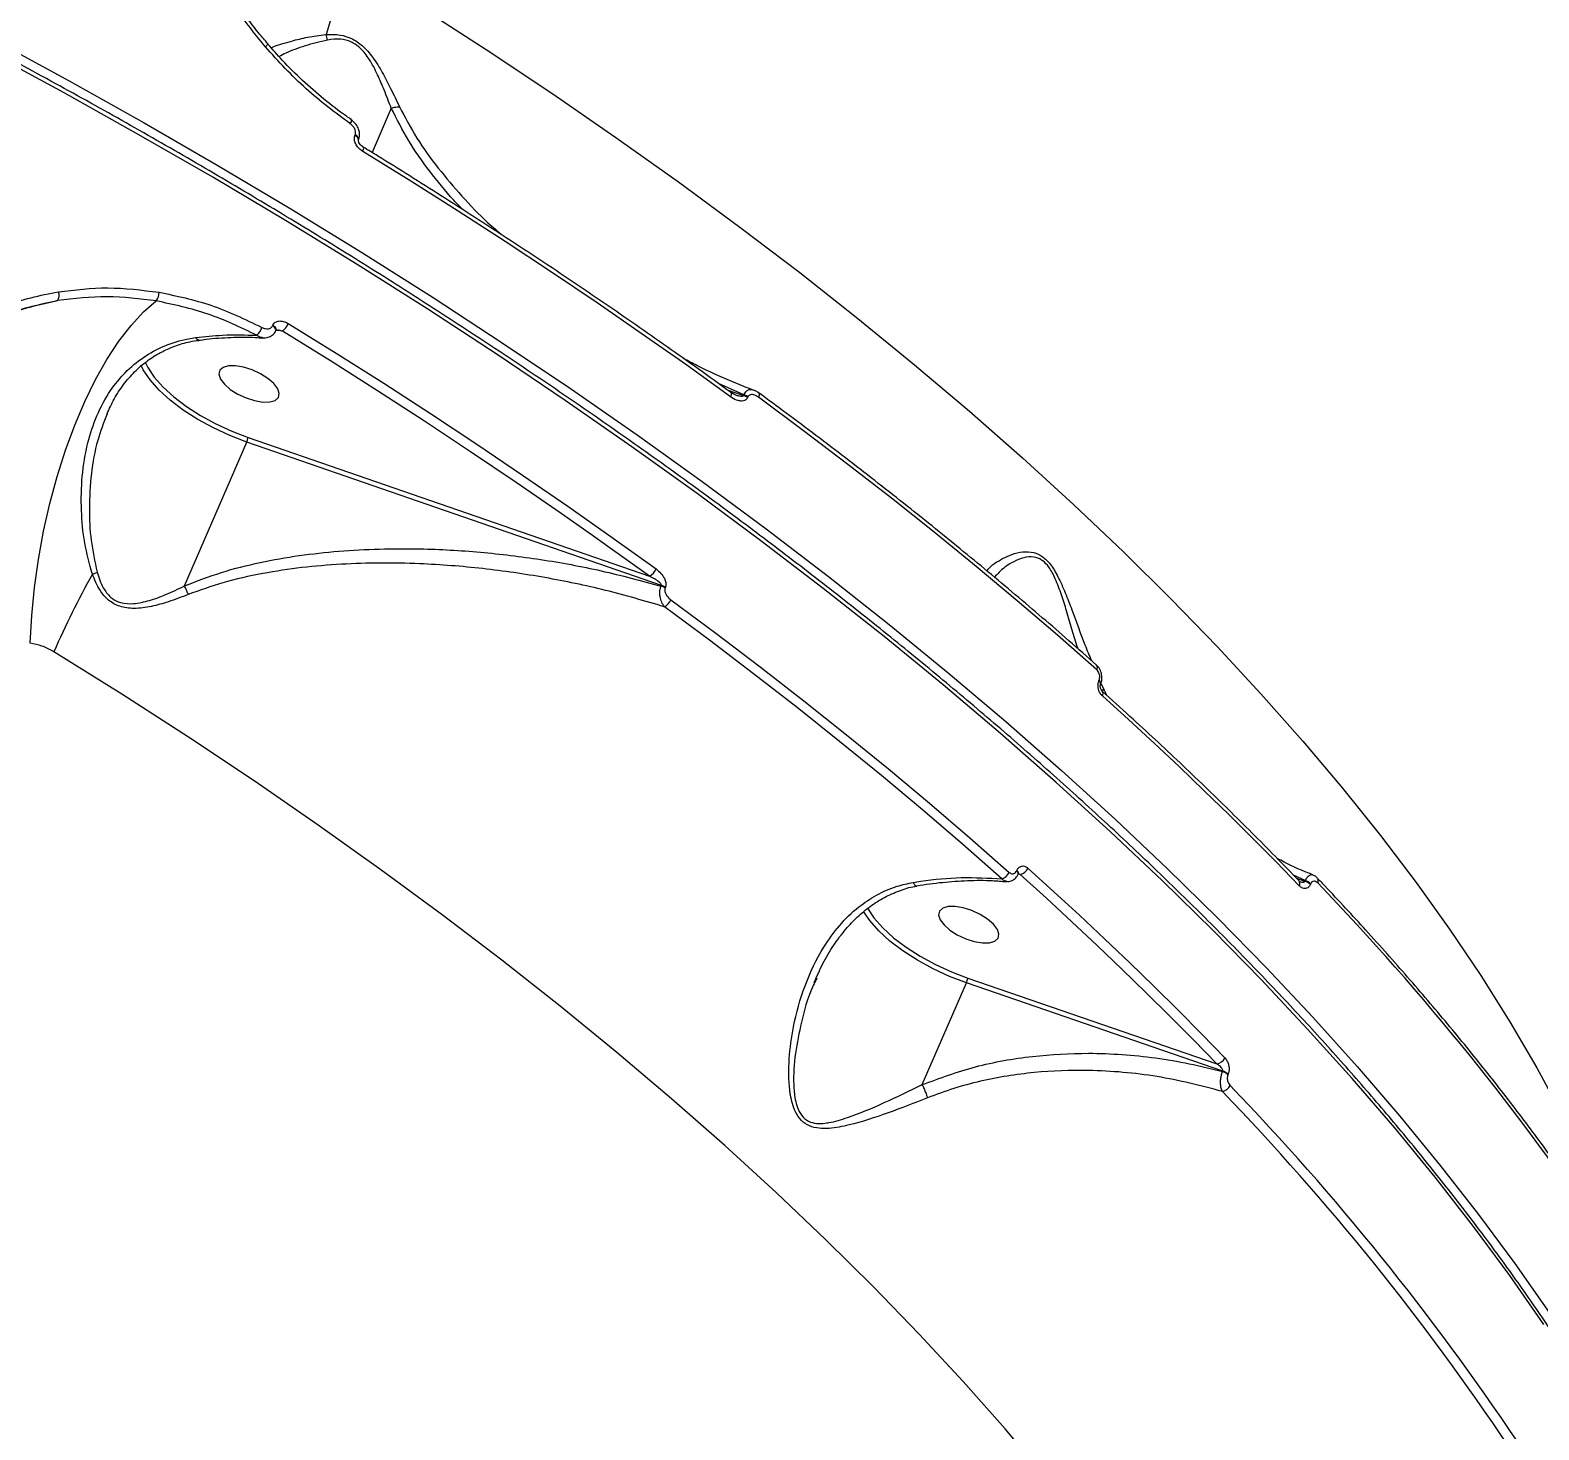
# Model space of a CAD drawing. Header units: millimetres. Extents: x -4688 to 6829, y -6350 to 4771.
# Drawn here: x 2705.9 to 2915.8, y 1034.5 to 1229.2 of the extents above; entities that cross this region are included whole.
import ezdxf

# ---------------------------------------------------------------- set-up
doc = ezdxf.new("R2010")
doc.units = ezdxf.units.MM
for name, color, linetype in [('DIKOM_ОБЪЕКТ', 7, 'Continuous'), ('DIKOM_РАЗМЕР_ЗОНА', 7, 'Continuous'), ('DIKOM_РАЗМЕР_ОБЪЕКТА', 7, 'Continuous')]:
    doc.layers.add(name, color=color, linetype=linetype)
doc.styles.add('style1', font='arial.ttf', dxfattribs={"width": 0.8})
doc.dimstyles.new('1-50', dxfattribs={"dimtxt": 300, "dimasz": 200, "dimexe": 100, "dimexo": 0, "dimgap": 100, "dimtad": 1, "dimtxsty": 'style1', "dimcen": 200, "dimclrd": 7, "dimclre": 7, "dimclrt": 7, "dimadec": 1, "dimazin": 2, "dimtfac": 1, "dimtmove": 0, "dimatfit": 2, "dimfxl": 0, "dimlwd": 25, "dimlwe": 18, "dimarcsym": 0})

# ---------------------------------------------------------------- blocks, each defined once
blk = doc.blocks.new('*D9')
at = {"layer": 'Defpoints', "color": 0, "transparency": 16777216}
for p in [(2285.35, 2926.08), (233.68, -3329.73), (5655.58, -3329.73)]:
    blk.add_point(p, dxfattribs=at)
at = {"layer": 'DIKOM_РАЗМЕР_ОБЪЕКТА', "color": 7, "lineweight": 18, "transparency": 16777216}
for p, q in [((2285.35, 2926.08), (5755.58, 2926.08)), ((233.68, -3329.73), (5755.58, -3329.73))]:
    blk.add_line(p, q, dxfattribs=at)
at = {"layer": 'DIKOM_РАЗМЕР_ОБЪЕКТА', "color": 7, "lineweight": 25, "transparency": 16777216}
blk.add_line((5655.58, 2726.08), (5655.58, -3129.73), dxfattribs=at)
at = {"layer": 'DIKOM_РАЗМЕР_ОБЪЕКТА', "color": 7, "transparency": 16777216}
for points in [[(5622.24, 2726.08), (5688.91, 2726.08), (5655.58, 2926.08)], [(5622.24, -3129.73), (5688.91, -3129.73), (5655.58, -3329.73)]]:
    blk.add_solid(points, dxfattribs=at)
at = {"layer": 'DIKOM_РАЗМЕР_ОБЪЕКТА', "color": 7, "transparency": 16777216, "insert": (5402.4, -130.27), "char_height": 300, "attachment_point": 5, "rotation": 90, "style": 'style1'}
blk.add_mtext('6250', dxfattribs=at)
blk = doc.blocks.new('*D10')
at = {"layer": 'Defpoints', "color": 0, "transparency": 16777216}
for p in [(2960.09, 4770.95), (741.18, -5330.34), (6729.08, -5330.34)]:
    blk.add_point(p, dxfattribs=at)
at = {"layer": 'DIKOM_РАЗМЕР_ЗОНА', "color": 7, "lineweight": 18, "transparency": 16777216}
for p, q in [((2960.09, 4770.95), (6829.08, 4770.95)), ((741.18, -5330.34), (6829.08, -5330.34))]:
    blk.add_line(p, q, dxfattribs=at)
at = {"layer": 'DIKOM_РАЗМЕР_ЗОНА', "color": 7, "lineweight": 25, "transparency": 16777216}
blk.add_line((6729.08, 4570.95), (6729.08, -5130.34), dxfattribs=at)
at = {"layer": 'DIKOM_РАЗМЕР_ЗОНА', "color": 7, "transparency": 16777216}
for points in [[(6695.74, 4570.95), (6762.41, 4570.95), (6729.08, 4770.95)], [(6695.74, -5130.34), (6762.41, -5130.34), (6729.08, -5330.34)]]:
    blk.add_solid(points, dxfattribs=at)
at = {"layer": 'DIKOM_РАЗМЕР_ЗОНА', "color": 7, "transparency": 16777216, "insert": (6475.9, -93.77), "char_height": 300, "attachment_point": 5, "rotation": 90, "style": 'style1'}
blk.add_mtext('10100', dxfattribs=at)
blk = doc.blocks.new('*D11')
at = {"layer": 'Defpoints', "color": 0, "transparency": 16777216}
for p in [(3703.08, 2652.76), (-3188.42, -47.63), (-3188.42, -4921.77)]:
    blk.add_point(p, dxfattribs=at)
at = {"layer": 'DIKOM_РАЗМЕР_ОБЪЕКТА', "color": 7, "lineweight": 18, "transparency": 16777216}
for p, q in [((3703.08, 2652.76), (3703.08, -5021.77)), ((-3188.42, -47.63), (-3188.42, -5021.77))]:
    blk.add_line(p, q, dxfattribs=at)
at = {"layer": 'DIKOM_РАЗМЕР_ОБЪЕКТА', "color": 7, "lineweight": 25, "transparency": 16777216}
blk.add_line((3503.08, -4921.77), (-2988.42, -4921.77), dxfattribs=at)
at = {"layer": 'DIKOM_РАЗМЕР_ОБЪЕКТА', "color": 7, "transparency": 16777216}
for points in [[(-2988.42, -4888.44), (-2988.42, -4955.11), (-3188.42, -4921.77)], [(3503.08, -4888.44), (3503.08, -4955.11), (3703.08, -4921.77)]]:
    blk.add_solid(points, dxfattribs=at)
at = {"layer": 'DIKOM_РАЗМЕР_ОБЪЕКТА', "color": 7, "transparency": 16777216, "insert": (4.08, -4668.6), "char_height": 300, "attachment_point": 5, "style": 'style1'}
blk.add_mtext('6900', dxfattribs=at)
blk = doc.blocks.new('*D12')
at = {"layer": 'Defpoints', "color": 0, "transparency": 16777216}
for p in [(4937.72, 2926.08), (-4688.42, -671.13), (4937.72, -6249.77)]:
    blk.add_point(p, dxfattribs=at)
at = {"layer": 'DIKOM_РАЗМЕР_ЗОНА', "color": 7, "lineweight": 18, "transparency": 16777216}
for p, q in [((4937.72, 2926.08), (4937.72, -6349.77)), ((-4688.42, -671.13), (-4688.42, -6349.77))]:
    blk.add_line(p, q, dxfattribs=at)
at = {"layer": 'DIKOM_РАЗМЕР_ЗОНА', "color": 7, "lineweight": 25, "transparency": 16777216}
blk.add_line((-4488.42, -6249.77), (4737.72, -6249.77), dxfattribs=at)
at = {"layer": 'DIKOM_РАЗМЕР_ЗОНА', "color": 7, "transparency": 16777216}
for points in [[(-4488.42, -6216.44), (-4488.42, -6283.11), (-4688.42, -6249.77)], [(4737.72, -6216.44), (4737.72, -6283.11), (4937.72, -6249.77)]]:
    blk.add_solid(points, dxfattribs=at)
at = {"layer": 'DIKOM_РАЗМЕР_ЗОНА', "color": 7, "transparency": 16777216, "insert": (124.65, -5996.6), "char_height": 300, "attachment_point": 5, "style": 'style1'}
blk.add_mtext('9650', dxfattribs=at)

msp = doc.modelspace()

# ---------------------------------------------------------------- linework, layer by layer
at = {"layer": 'DIKOM_ОБЪЕКТ', "color": 7, "linetype": 'Continuous', "lineweight": 15}
for p, q in [((2756.132, 1218.34), (2753.464, 1212.18)), ((2750.534, 1216.757), (2750.544, 1216.752)), ((2751.088, 1214.566), (2751.12, 1214.638)), ((2751.56, 1213.908), (2751.591, 1213.98)), ((2739.62, 1188.084), (2739.651, 1188.156)), ((2740.091, 1187.427), (2740.122, 1187.499)), ((2741.003, 1187.317), (2740.102, 1187.451)), ((2740.121, 1187.488), (2740.123, 1187.499)), ((2740.122, 1187.499), (2740.131, 1187.523)), ((2721.507, 1182.192), (2721.308, 1182.596)), ((2805.191, 1178.489), (2801.667, 1180.047)), ((2802.88, 1179.173), (2805.148, 1178.389)), ((2803.344, 1178.838), (2803.352, 1178.833)), ((2805.148, 1178.389), (2805.191, 1178.489)), ((2805.753, 1178.2), (2805.71, 1178.099)), ((2727.36, 1151.907), (2736.027, 1171.919)), ((2793.71, 1151.979), (2736.027, 1171.919)), ((2736.213, 1172.563), (2792.042, 1153.264)), ((2793.666, 1151.879), (2793.71, 1151.979)), ((2794.272, 1151.689), (2794.229, 1151.589)), ((2854.598, 1138.73), (2854.61, 1138.757)), ((2854.823, 1138.253), (2854.835, 1138.28)), ((2854.902, 1138.267), (2855.302, 1137.392)), ((2855.302, 1137.392), (2855.705, 1136.658)), ((2843.149, 1112.293), (2843.16, 1112.32)), ((2843.651, 1111.754), (2843.341, 1111.8)), ((2843.374, 1111.816), (2843.385, 1111.843)), ((2883.29, 1110.92), (2881.636, 1111.685)), ((2882.063, 1111.245), (2883.253, 1110.835)), ((2883.253, 1110.835), (2883.29, 1110.92)), ((2884.042, 1110.468), (2884.005, 1110.383)), ((2815.349, 1097.343), (2815.008, 1096.665)), ((2830.014, 1082.54), (2836.148, 1096.702)), ((2871.816, 1084.425), (2836.148, 1096.702)), ((2836.332, 1097.347), (2870.98, 1085.421)), ((2871.779, 1084.34), (2871.816, 1084.425)), ((2872.567, 1083.973), (2872.53, 1083.888))]:
    msp.add_line(p, q, dxfattribs=at)
at = {"layer": 'DIKOM_ОБЪЕКТ', "color": 7, "linetype": 'Continuous', "lineweight": 15, "flags": 128}
for points in [[(2760.076, 1232.482), (2769.361, 1226.497), (2778.469, 1220.432), (2787.39, 1214.292), (2796.118, 1208.083), (2804.643, 1201.811), (2812.958, 1195.48), (2821.055, 1189.098), (2828.927, 1182.67), (2836.566, 1176.203), (2843.965, 1169.701), (2851.117, 1163.172), (2858.015, 1156.621), (2864.654, 1150.054), (2871.027, 1143.478), (2877.128, 1136.899), (2882.951, 1130.322), (2888.491, 1123.754), (2893.742, 1117.201), (2898.701, 1110.669), (2903.362, 1104.165), (2907.721, 1097.693), (2911.774, 1091.261), (2915.517, 1084.874), (2918.946, 1078.538)], [(2700.778, 1227.853), (2711.324, 1222.137), (2721.74, 1216.313), (2732.02, 1210.385), (2742.152, 1204.358), (2752.13, 1198.237), (2761.945, 1192.027), (2771.588, 1185.733), (2781.052, 1179.362), (2790.328, 1172.917), (2799.409, 1166.405), (2808.286, 1159.832), (2816.953, 1153.201), (2825.403, 1146.52), (2833.627, 1139.794), (2841.619, 1133.028), (2849.373, 1126.228), (2856.882, 1119.401), (2864.139, 1112.55), (2871.139, 1105.684), (2877.875, 1098.806), (2884.342, 1091.923), (2890.535, 1085.042), (2896.448, 1078.166), (2902.076, 1071.304), (2907.414, 1064.459), (2912.458, 1057.638), (2917.205, 1050.847)], [(2916.49, 1049.196), (2911.744, 1055.987), (2906.699, 1062.808), (2901.361, 1069.653), (2895.733, 1076.516), (2889.82, 1083.391), (2883.628, 1090.273), (2877.16, 1097.155), (2870.424, 1104.033), (2863.424, 1110.9), (2856.167, 1117.75), (2848.658, 1124.578), (2840.905, 1131.377), (2832.912, 1138.143), (2824.688, 1144.87), (2816.239, 1151.551), (2807.571, 1158.181), (2798.694, 1164.755), (2789.613, 1171.267), (2780.337, 1177.711), (2770.874, 1184.083), (2761.23, 1190.376), (2751.415, 1196.586), (2741.438, 1202.707), (2731.305, 1208.734), (2721.026, 1214.663), (2710.609, 1220.487), (2700.063, 1226.202)], [(2750.544, 1216.752), (2750.566, 1216.723), (2750.577, 1216.661), (2750.567, 1216.573), (2750.536, 1216.463), (2750.486, 1216.335), (2750.417, 1216.192)], [(2751.56, 1213.908), (2751.574, 1213.959), (2751.554, 1214.098), (2751.461, 1214.254), (2751.301, 1214.415), (2751.088, 1214.566)], [(2751.591, 1213.981), (2751.605, 1214.031), (2751.585, 1214.17), (2751.492, 1214.326), (2751.332, 1214.487), (2751.12, 1214.638)], [(2752.176, 1212.334), (2752.237, 1212.49), (2752.278, 1212.63), (2752.298, 1212.749), (2752.296, 1212.842), (2752.273, 1212.906), (2752.249, 1212.929)], [(2803.336, 1178.2), (2797.237, 1182.583), (2791.048, 1186.936), (2784.772, 1191.258), (2778.412, 1195.546), (2771.97, 1199.8), (2765.448, 1204.016), (2758.849, 1208.195), (2752.176, 1212.334)], [(2705.9, 1143.948), (2706.112, 1147.775), (2706.496, 1151.668), (2707.049, 1155.588), (2707.765, 1159.498), (2708.638, 1163.357), (2709.658, 1167.129), (2710.815, 1170.775), (2712.099, 1174.261), (2713.496, 1177.551), (2714.993, 1180.613), (2716.574, 1183.417), (2718.225, 1185.935), (2719.929, 1188.142), (2721.669, 1190.017), (2723.428, 1191.54)], [(2740.092, 1187.428), (2740.105, 1187.477), (2740.085, 1187.616), (2739.992, 1187.772), (2739.832, 1187.933), (2739.62, 1188.084)], [(2740.131, 1187.523), (2740.136, 1187.549), (2740.117, 1187.688), (2740.023, 1187.845), (2739.864, 1188.005), (2739.651, 1188.156)], [(2741.81, 1188.4), (2748.484, 1184.261), (2755.083, 1180.083), (2761.604, 1175.866), (2768.047, 1171.612), (2774.407, 1167.324), (2780.682, 1163.003), (2786.871, 1158.649), (2792.971, 1154.266)], [(2761.895, 1174.063), (2760.75, 1174.812), (2754.244, 1179.019), (2747.66, 1183.188), (2741.003, 1187.317)], [(2736.027, 1171.919), (2733.68, 1172.814), (2731.39, 1173.869), (2729.213, 1175.057), (2727.199, 1176.351), (2725.395, 1177.721), (2723.842, 1179.134), (2722.579, 1180.558), (2721.633, 1181.96), (2721.507, 1182.192)], [(2721.897, 1183.006), (2722.254, 1182.299), (2723.171, 1180.94), (2724.397, 1179.559), (2725.902, 1178.188), (2727.652, 1176.86), (2729.605, 1175.605), (2731.717, 1174.454), (2733.936, 1173.431), (2736.213, 1172.563)], [(2737.124, 1177.673), (2738.257, 1177.482), (2739.237, 1177.495), (2739.983, 1177.711), (2740.435, 1178.113), (2740.557, 1178.668), (2740.339, 1179.331), (2739.798, 1180.049), (2738.979, 1180.763), (2737.947, 1181.415), (2736.787, 1181.953), (2735.592, 1182.333), (2734.458, 1182.524), (2733.479, 1182.511), (2732.733, 1182.295), (2732.281, 1181.893), (2732.159, 1181.338), (2732.377, 1180.674), (2732.917, 1179.957), (2733.737, 1179.243), (2734.769, 1178.591), (2735.929, 1178.053), (2737.124, 1177.673)], [(2803.352, 1178.833), (2803.379, 1178.808), (2803.421, 1178.732), (2803.438, 1178.629), (2803.429, 1178.503), (2803.395, 1178.358), (2803.336, 1178.2)], [(2807.244, 1178.772), (2807.283, 1178.732), (2807.319, 1178.653), (2807.332, 1178.55), (2807.322, 1178.427), (2807.287, 1178.288), (2807.231, 1178.137)], [(2854.284, 1140.222), (2848.805, 1145.033), (2843.207, 1149.827), (2837.49, 1154.603), (2831.659, 1159.359), (2825.715, 1164.092), (2819.66, 1168.801), (2813.498, 1173.483), (2807.231, 1178.137)], [(2784.133, 1158.93), (2779.782, 1161.98), (2773.522, 1166.291), (2767.177, 1170.569), (2761.895, 1174.063)], [(2792.042, 1153.264), (2785.957, 1157.637), (2784.133, 1158.93)], [(2841.092, 1111.164), (2835.625, 1115.965), (2830.039, 1120.749), (2824.335, 1125.514), (2818.517, 1130.259), (2812.586, 1134.982), (2806.545, 1139.68), (2800.396, 1144.352), (2794.143, 1148.996)], [(2795.036, 1149.978), (2801.303, 1145.324), (2807.465, 1140.642), (2813.52, 1135.933), (2819.464, 1131.2), (2825.295, 1126.444), (2831.012, 1121.668), (2836.61, 1116.874), (2842.089, 1112.063)], [(2847.065, 1028.101), (2841.525, 1034.669), (2835.702, 1041.246), (2829.602, 1047.825), (2823.229, 1054.401), (2816.59, 1060.968), (2809.691, 1067.519), (2802.539, 1074.048), (2795.14, 1080.55), (2787.502, 1087.017), (2779.63, 1093.445), (2771.533, 1099.827), (2763.218, 1106.158), (2754.693, 1112.43), (2745.965, 1118.639), (2737.043, 1124.779), (2727.936, 1130.844), (2718.651, 1136.829), (2709.197, 1142.727)], [(2882.463, 1110.195), (2879.25, 1113.506), (2875.975, 1116.814), (2872.64, 1120.12), (2869.244, 1123.423), (2865.788, 1126.723), (2862.273, 1130.017), (2858.7, 1133.307), (2855.069, 1136.591)], [(2844.704, 1112.657), (2848.335, 1109.373), (2851.908, 1106.084), (2855.422, 1102.789), (2858.878, 1099.49), (2862.274, 1096.187), (2865.61, 1092.88), (2868.885, 1089.572), (2872.098, 1086.261)], [(2870.98, 1085.421), (2867.775, 1088.724), (2864.508, 1092.025), (2861.18, 1095.323), (2857.792, 1098.618), (2854.345, 1101.909), (2850.838, 1105.196), (2847.274, 1108.478), (2843.651, 1111.754)], [(2836.148, 1096.702), (2833.8, 1097.598), (2831.511, 1098.652), (2829.334, 1099.84), (2827.319, 1101.134), (2825.515, 1102.504), (2823.963, 1103.918), (2822.699, 1105.342), (2821.816, 1106.634)], [(2822.371, 1107.088), (2822.374, 1107.083), (2823.291, 1105.724), (2824.516, 1104.343), (2826.022, 1102.973), (2827.771, 1101.644), (2829.725, 1100.39), (2831.836, 1099.238), (2834.056, 1098.215), (2836.332, 1097.347)], [(2837.245, 1102.456), (2838.378, 1102.265), (2839.357, 1102.278), (2840.103, 1102.495), (2840.556, 1102.897), (2840.678, 1103.452), (2840.46, 1104.115), (2839.919, 1104.833), (2839.1, 1105.547), (2838.068, 1106.199), (2836.907, 1106.737), (2835.712, 1107.117), (2834.579, 1107.308), (2833.6, 1107.295), (2832.854, 1107.078), (2832.401, 1106.676), (2832.279, 1106.121), (2832.497, 1105.458), (2833.038, 1104.74), (2833.857, 1104.026), (2834.889, 1103.374), (2836.05, 1102.836), (2837.245, 1102.456)]]:
    msp.add_lwpolyline(points, dxfattribs=at)
at = {"layer": 'DIKOM_ОБЪЕКТ', "color": 7, "linetype": 'Continuous', "lineweight": 15}
for centre, radius, start, end in [((2823.332, 1206.371), 79.443, 156.23941, 163.75351), ((2744.436, 1227.453), 2.863, 7.58404, 23.53418), ((2737.809, 1227.987), 1.371, 306.15888, 327.45446), ((2708.522, 1192.299), 1.403, 329.04492, 20.91795), ((2722.018, 1192.69), 1.819, 320.7949, 1.82177), ((2739.388, 1189.364), 2.607, 308.2804, 338.3177), ((2735.748, 1188.64), 2.522, 311.8642, 341.92979), ((2804.446, 1176.337), 2.168, 54.34404, 71.11944), ((2804.489, 1176.438), 2.168, 54.34404, 71.11944), ((2733.963, 1172.862), 2.27, 335.43066, 352.41652), ((2822.724, 1093.203), 123.858, 150.84727, 156.43182), ((2710.608, 1164.331), 11.491, 290.09367, 293.63519), ((2791.215, 1154.963), 1.889, 295.95159, 338.36083), ((2792.965, 1149.827), 2.168, 54.34404, 71.11944), ((2793.008, 1149.928), 2.168, 54.34404, 71.11944), ((2793.244, 1150.71), 1.936, 297.66479, 337.76993), ((2853.801, 1140.536), 0.576, 326.94159, 37.6358), ((2854.36, 1138.327), 0.468, 350.81587, 59.48627), ((2854.37, 1138.352), 0.471, 351.35376, 59.3783), ((2854.592, 1136.905), 0.571, 326.59127, 38.14856), ((2843.294, 1113.236), 1.524, 283.56517, 337.68897), ((2840.635, 1112.674), 1.577, 286.84212, 337.20751), ((2842.908, 1111.888), 0.472, 351.5562, 59.3376), ((2842.924, 1111.918), 0.467, 350.41426, 59.5667), ((2881.917, 1110.504), 0.627, 330.53856, 36.08482), ((2882.651, 1108.983), 1.947, 45.96016, 71.98574), ((2882.688, 1109.068), 1.947, 45.96016, 71.98574), ((2884.498, 1110.899), 0.608, 329.34632, 37.35455), ((2624.277, 859.343), 362.094, 33.85939, 43.9373), ((2834.117, 1097.631), 2.234, 335.41405, 352.68101), ((2870.813, 1086.806), 1.395, 276.86216, 336.99693), ((2871.177, 1082.488), 1.947, 45.96016, 71.98574), ((2871.214, 1082.573), 1.947, 45.96016, 71.98574), ((2871.526, 1082.994), 1.417, 279.54724, 336.52921), ((2611.592, 830.905), 361.295, 33.85939, 43.9373), ((2612.082, 831.183), 362.094, 33.85939, 43.9373)]:
    msp.add_arc(centre, radius, start, end, dxfattribs=at)
for points, knots in [([(2738.618, 1226.881), (2737.023, 1228.871), (2733.794, 1232.899), (2731.383, 1237.445), (2730.164, 1239.745)], [0, 0, 0, 0, 0.49417114, 1, 1, 1, 1]), ([(2738.991, 1227.271), (2738.555, 1227.774), (2737.264, 1229.264), (2735.319, 1231.925), (2733.177, 1235.23), (2731.647, 1237.906), (2730.895, 1239.494), (2730.704, 1239.898)], [0, 0, 0, 0, 0.1319282, 0.3904767, 0.6502097, 0.9109544, 1, 1, 1, 1]), ([(2949.907, 958.009), (2949.919, 958.427), (2949.981, 960.634), (2949.801, 964.728), (2949.355, 970.293), (2948.588, 975.957), (2947.533, 981.706), (2946.183, 987.538), (2944.539, 993.447), (2942.603, 999.431), (2940.377, 1005.483), (2937.861, 1011.599), (2935.059, 1017.774), (2931.973, 1024.004), (2928.604, 1030.283), (2924.956, 1036.608), (2921.031, 1042.973), (2916.832, 1049.374), (2912.363, 1055.805), (2907.627, 1062.262), (2902.628, 1068.74), (2897.37, 1075.234), (2891.856, 1081.74), (2886.09, 1088.252), (2880.078, 1094.766), (2873.824, 1101.277), (2867.332, 1107.78), (2860.607, 1114.27), (2853.655, 1120.742), (2846.48, 1127.192), (2839.088, 1133.614), (2831.485, 1140.005), (2823.677, 1146.359), (2815.668, 1152.671), (2807.466, 1158.937), (2799.075, 1165.152), (2790.504, 1171.311), (2781.758, 1177.41), (2772.843, 1183.445), (2763.767, 1189.41), (2754.536, 1195.301), (2745.157, 1201.114), (2735.637, 1206.845), (2725.984, 1212.489), (2716.204, 1218.042), (2706.304, 1223.499), (2697.409, 1228.267), (2691.791, 1231.188), (2689.543, 1232.357)], [0, 0, 0, 0, 0.0051792, 0.02739, 0.049613, 0.0718476, 0.0940928, 0.1163476, 0.1386106, 0.1608803, 0.1831556, 0.2054353, 0.2277182, 0.2500035, 0.2722903, 0.294578, 0.3168662, 0.3391542, 0.3614417, 0.3837286, 0.4060147, 0.4282999, 0.450584, 0.4728671, 0.4951492, 0.5174301, 0.53971, 0.5619889, 0.5842667, 0.6065436, 0.6288196, 0.6510947, 0.673369, 0.6956426, 0.7179154, 0.7401875, 0.762459, 0.7847299, 0.8070002, 0.82927, 0.8515394, 0.8738084, 0.896077, 0.9183452, 0.9406131, 0.9628807, 0.9851481, 1, 1, 1, 1]), ([(2739.435, 1226.762), (2739.55, 1226.814), (2740.273, 1227.136), (2742.004, 1227.631), (2744.436, 1228.255), (2746.182, 1228.482), (2747.061, 1228.597)], [0, 0, 0, 0, 0.07066165, 0.44342231, 0.71977459, 1, 1, 1, 1]), ([(2747.061, 1228.597), (2747.713, 1228.612), (2748.848, 1228.64), (2750.633, 1228.116), (2752.234, 1227.035), (2753.672, 1225.345), (2754.926, 1223.298), (2756.134, 1220.964), (2756.879, 1219.393), (2757.28, 1218.548)], [0, 0, 0, 0, 0.1507914, 0.2625455, 0.375833, 0.5043751, 0.6581128, 0.8160036, 1, 1, 1, 1]), ([(2756.132, 1218.34), (2755.811, 1219.185), (2755.227, 1220.72), (2754.251, 1223.022), (2753.228, 1225.016), (2752.052, 1226.57), (2751.09, 1227.289), (2750.157, 1227.748), (2748.892, 1228.043), (2747.87, 1227.909), (2747.274, 1227.831)], [0, 0, 0, 0, 0.19208508, 0.34936986, 0.50944575, 0.63440364, 0.71862514, 0.74206919, 0.84958464, 1, 1, 1, 1]), ([(2750.417, 1216.192), (2748.325, 1217.742), (2744.088, 1220.883), (2740.457, 1224.865), (2738.618, 1226.881)], [0, 0, 0, 0, 0.4937919, 1, 1, 1, 1]), ([(2750.552, 1216.787), (2750.331, 1216.933), (2749.03, 1217.788), (2746.756, 1219.584), (2743.773, 1222.175), (2741.167, 1224.74), (2739.642, 1226.509), (2738.987, 1227.269)], [0, 0, 0, 0, 0.0518168, 0.3048663, 0.5577496, 0.8100508, 1, 1, 1, 1]), ([(2747.274, 1227.831), (2746.208, 1227.575), (2744.05, 1227.057), (2741.83, 1226.197), (2740.831, 1225.69), (2740.521, 1225.532)], [0, 0, 0, 0, 0.40236939, 0.81404247, 1, 1, 1, 1]), ([(2756.137, 1218.346), (2756.136, 1218.346), (2756.134, 1218.345), (2756.133, 1218.343), (2756.132, 1218.341), (2756.132, 1218.34)], [0, 0, 0, 0, 0.2900896, 0.6748987, 1, 1, 1, 1]), ([(2756.137, 1218.346), (2756.343, 1218.408), (2756.717, 1218.521), (2757.087, 1218.553), (2757.25, 1218.549), (2757.28, 1218.548)], [0, 0, 0, 0, 0.4994434, 0.9072949, 1, 1, 1, 1]), ([(2766.14, 1204.195), (2765.702, 1204.643), (2764.025, 1206.355), (2761.45, 1209.549), (2758.436, 1213.783), (2756.906, 1216.82), (2756.137, 1218.346)], [0, 0, 0, 0, 0.1060953, 0.4053898, 0.7011503, 1, 1, 1, 1]), ([(2757.28, 1218.548), (2758.055, 1217.077), (2759.614, 1214.119), (2762.604, 1209.993), (2765.949, 1206.094), (2768.929, 1202.922), (2770.977, 1201.213), (2771.683, 1200.623)], [0, 0, 0, 0, 0.2198473, 0.4423248, 0.6623717, 0.8835747, 1, 1, 1, 1]), ([(2751.12, 1214.638), (2751.138, 1214.694), (2751.187, 1214.835), (2751.178, 1215.117), (2751.059, 1215.487), (2750.803, 1215.881), (2750.546, 1216.088), (2750.417, 1216.192)], [0, 0, 0, 0, 0.1033868, 0.2624323, 0.4611539, 0.7282036, 1, 1, 1, 1]), ([(2751.575, 1213.988), (2751.631, 1214.129), (2751.756, 1214.449), (2751.73, 1215.017), (2751.535, 1215.642), (2751.143, 1216.268), (2750.743, 1216.583), (2750.538, 1216.745)], [0, 0, 0, 0, 0.14290656, 0.32455771, 0.52246536, 0.75449734, 1, 1, 1, 1]), ([(2752.176, 1212.334), (2752.011, 1212.45), (2751.654, 1212.701), (2751.254, 1213.212), (2751.034, 1213.739), (2750.977, 1214.198), (2751.051, 1214.443), (2751.088, 1214.566)], [0, 0, 0, 0, 0.22676829, 0.49198045, 0.69595221, 0.84772632, 1, 1, 1, 1]), ([(2752.249, 1212.931), (2752.239, 1212.936), (2752.087, 1213.016), (2751.863, 1213.226), (2751.661, 1213.513), (2751.582, 1213.703), (2751.559, 1213.811), (2751.555, 1213.874), (2751.559, 1213.904), (2751.56, 1213.907), (2751.56, 1213.908)], [0, 0, 0, 0, 0.02657417, 0.41293436, 0.64167021, 0.76895951, 0.84362439, 0.89473962, 0.94712141, 1, 1, 1, 1]), ([(2803.352, 1178.833), (2801.855, 1179.915), (2797.513, 1183.054), (2790.189, 1188.205), (2781.331, 1194.262), (2772.307, 1200.25), (2763.287, 1206.062), (2756.568, 1210.272), (2752.921, 1212.515), (2752.249, 1212.929)], [0, 0, 0, 0, 0.0925248, 0.2683385, 0.444152, 0.6199614, 0.795767, 0.962317, 1, 1, 1, 1]), ([(2692.478, 1185.541), (2693.499, 1186.25), (2695.538, 1187.665), (2698.844, 1189.421), (2702.328, 1190.891), (2705.994, 1192.064), (2708.55, 1192.554), (2709.833, 1192.8)], [0, 0, 0, 0, 0.19768131, 0.39470003, 0.59308917, 0.79579842, 1, 1, 1, 1]), ([(2709.833, 1192.8), (2712.116, 1193.077), (2716.735, 1193.638), (2721.451, 1193.047), (2723.836, 1192.748)], [0, 0, 0, 0, 0.4941765, 1, 1, 1, 1]), ([(2723.836, 1192.748), (2726.259, 1192.239), (2731.167, 1191.208), (2735.8, 1188.984), (2738.146, 1187.857)], [0, 0, 0, 0, 0.4937617, 1, 1, 1, 1]), ([(2692.572, 1184.267), (2693.782, 1185.103), (2696.215, 1186.783), (2700.338, 1188.832), (2704.827, 1190.533), (2708.086, 1191.228), (2709.725, 1191.578)], [0, 0, 0, 0, 0.2373861, 0.4771596, 0.7370093, 1, 1, 1, 1]), ([(2709.725, 1191.578), (2707.307, 1191.053), (2703.648, 1190.26), (2699.077, 1188.305), (2695.774, 1186.563), (2693.743, 1185.148), (2692.743, 1184.452)], [0, 0, 0, 0, 0.3951678, 0.5979285, 0.8021812, 1, 1, 1, 1]), ([(2723.428, 1191.54), (2721.147, 1191.826), (2716.533, 1192.405), (2712.012, 1191.856), (2709.725, 1191.578)], [0, 0, 0, 0, 0.4941564, 1, 1, 1, 1]), ([(2737.431, 1186.761), (2735.194, 1187.838), (2730.661, 1190.018), (2725.859, 1191.029), (2723.428, 1191.54)], [0, 0, 0, 0, 0.493766, 1, 1, 1, 1]), ([(2738.146, 1187.857), (2738.293, 1187.793), (2738.584, 1187.667), (2739.003, 1187.649), (2739.326, 1187.749), (2739.524, 1187.905), (2739.593, 1188.034), (2739.62, 1188.084)], [0, 0, 0, 0, 0.2717964, 0.5388461, 0.7375677, 0.8966132, 1, 1, 1, 1]), ([(2739.651, 1188.156), (2739.713, 1188.264), (2739.838, 1188.478), (2740.186, 1188.69), (2740.675, 1188.783), (2741.257, 1188.693), (2741.636, 1188.493), (2741.81, 1188.4)], [0, 0, 0, 0, 0.1522737, 0.3040478, 0.5080195, 0.7732317, 1, 1, 1, 1]), ([(2714.555, 1153.54), (2714.159, 1154.984), (2713.355, 1157.907), (2712.956, 1162.516), (2713.047, 1167.211), (2713.776, 1171.645), (2715.1, 1175.656), (2716.864, 1178.934), (2719.067, 1181.651), (2721.568, 1183.762), (2724.528, 1185.375), (2727.06, 1186.162), (2728.584, 1186.397), (2728.921, 1186.449)], [0, 0, 0, 0, 0.1027355, 0.2080261, 0.319922, 0.4345866, 0.5337337, 0.6355488, 0.7190785, 0.8048824, 0.8885099, 0.9753342, 1, 1, 1, 1]), ([(2716.596, 1175.845), (2716.909, 1176.534), (2717.564, 1177.976), (2718.855, 1179.923), (2720.385, 1181.696), (2722.099, 1183.189), (2723.972, 1184.389), (2725.984, 1185.283), (2727.787, 1185.854), (2728.958, 1186.005), (2729.378, 1186.059)], [0, 0, 0, 0, 0.1311695, 0.2744084, 0.4137853, 0.550074, 0.6807995, 0.8075909, 0.9309278, 1, 1, 1, 1]), ([(2728.921, 1186.449), (2730.178, 1186.585), (2733.057, 1186.895), (2735.855, 1186.809), (2737.431, 1186.761)], [0, 0, 0, 0, 0.4365684, 1, 1, 1, 1]), ([(2729.368, 1186.115), (2729.351, 1186.106), (2729.266, 1186.059), (2729.116, 1186.179), (2728.984, 1186.345), (2728.93, 1186.435), (2728.921, 1186.449)], [0, 0, 0, 0, 0.1294458, 0.6366974, 0.9435844, 1, 1, 1, 1]), ([(2729.361, 1186.066), (2729.697, 1186.118), (2731.198, 1186.347), (2733.828, 1186.485), (2736.466, 1186.533), (2737.914, 1186.41), (2738.262, 1186.381)], [0, 0, 0, 0, 0.1108756, 0.4945164, 0.8787891, 1, 1, 1, 1]), ([(2738.287, 1186.424), (2738.141, 1186.439), (2737.846, 1186.47), (2737.571, 1186.663), (2737.431, 1186.761)], [0, 0, 0, 0, 0.4946658, 1, 1, 1, 1]), ([(2738.291, 1186.409), (2738.529, 1186.415), (2738.981, 1186.425), (2739.566, 1186.728), (2739.947, 1187.083), (2740.037, 1187.359), (2740.063, 1187.44)], [0, 0, 0, 0, 0.3242614, 0.613121, 0.8863064, 1, 1, 1, 1]), ([(2740.109, 1187.478), (2740.105, 1187.475), (2740.094, 1187.467), (2740.18, 1187.492), (2740.274, 1187.499), (2740.338, 1187.482), (2740.34, 1187.481)], [0, 0, 0, 0, 0.1948871, 0.5757651, 0.984951, 1, 1, 1, 1]), ([(2741.003, 1187.317), (2740.868, 1187.362), (2740.652, 1187.433), (2740.424, 1187.462), (2740.339, 1187.473)], [0, 0, 0, 0, 0.6242191, 1, 1, 1, 1]), ([(2806.516, 1179.127), (2805.628, 1179.476), (2802.96, 1180.525), (2799.719, 1182), (2797.42, 1183.198), (2796.8, 1183.521)], [0, 0, 0, 0, 0.26703096, 0.80235158, 1, 1, 1, 1]), ([(2805.71, 1178.099), (2805.668, 1178.023), (2805.573, 1177.854), (2805.303, 1177.672), (2804.901, 1177.587), (2804.252, 1177.675), (2803.714, 1177.933), (2803.378, 1178.171), (2803.336, 1178.2)], [0, 0, 0, 0, 0.0927889, 0.2061566, 0.3692702, 0.5724216, 0.9471477, 1, 1, 1, 1]), ([(2803.953, 1178.515), (2803.899, 1178.532), (2803.706, 1178.591), (2803.503, 1178.745), (2803.358, 1178.855)], [0, 0, 0, 0, 0.28357771, 1, 1, 1, 1]), ([(2803.952, 1178.52), (2804.014, 1178.494), (2804.223, 1178.407), (2804.549, 1178.331), (2804.866, 1178.286), (2805.047, 1178.305), (2805.119, 1178.347), (2805.14, 1178.372), (2805.147, 1178.387), (2805.148, 1178.389)], [0, 0, 0, 0, 0.15723683, 0.52866086, 0.78337294, 0.91780603, 0.95895963, 0.99353654, 1, 1, 1, 1]), ([(2805.191, 1178.489), (2805.243, 1178.586), (2805.356, 1178.797), (2805.606, 1179.059), (2805.934, 1179.226), (2806.263, 1179.273), (2806.451, 1179.173), (2806.52, 1179.136)], [0, 0, 0, 0, 0.1585488, 0.3458444, 0.5884144, 0.8501276, 1, 1, 1, 1]), ([(2807.231, 1178.137), (2807.008, 1178.274), (2806.687, 1178.472), (2806.253, 1178.525), (2806.008, 1178.473), (2805.839, 1178.356), (2805.78, 1178.248), (2805.753, 1178.2)], [0, 0, 0, 0, 0.4370879, 0.6288625, 0.7908881, 0.9060631, 1, 1, 1, 1]), ([(2807.238, 1178.76), (2807.151, 1178.829), (2806.94, 1178.996), (2806.69, 1179.084), (2806.542, 1179.136)], [0, 0, 0, 0, 0.4089166, 1, 1, 1, 1]), ([(2854.257, 1140.888), (2852.981, 1142.017), (2849.279, 1145.292), (2842.987, 1150.69), (2835.316, 1157.069), (2827.438, 1163.409), (2819.362, 1169.706), (2812.602, 1174.821), (2808.52, 1177.831), (2807.244, 1178.772)], [0, 0, 0, 0, 0.0879838, 0.2551873, 0.4223885, 0.5895836, 0.7567731, 0.9239572, 1, 1, 1, 1]), ([(2716.59, 1175.845), (2716.123, 1174.619), (2715.117, 1171.976), (2714.321, 1167.513), (2714.058, 1162.845), (2714.26, 1158.208), (2714.894, 1155.281), (2715.214, 1153.804)], [0, 0, 0, 0, 0.1832088, 0.3947372, 0.6111753, 0.8037865, 1, 1, 1, 1]), ([(2727.36, 1151.899), (2729.059, 1152.557), (2732.478, 1153.882), (2737.86, 1155.213), (2743.328, 1156.178), (2748.867, 1156.784), (2754.48, 1157.084), (2761.053, 1157.099), (2768.559, 1156.681), (2776.981, 1155.65), (2785.393, 1154.112), (2790.904, 1152.624), (2793.666, 1151.879)], [0, 0, 0, 0, 0.0822815, 0.1655635, 0.2473025, 0.3294893, 0.4127858, 0.4963688, 0.6205638, 0.7454524, 0.8723894, 1, 1, 1, 1]), ([(2839.014, 1153.96), (2839.073, 1154.048), (2839.51, 1154.704), (2840.762, 1155.52), (2842.456, 1156.326), (2843.914, 1156.701), (2845.363, 1156.67), (2846.711, 1156.088), (2847.908, 1154.91), (2848.98, 1153.103), (2849.929, 1150.928), (2851.152, 1147.727), (2852.286, 1144.508), (2853.231, 1142.248), (2853.532, 1141.528)], [0, 0, 0, 0, 0.0264717, 0.1968469, 0.284002, 0.3720912, 0.4492633, 0.5042153, 0.5599642, 0.6221406, 0.6951785, 0.7701956, 0.9268017, 1, 1, 1, 1]), ([(2794.143, 1148.996), (2791.416, 1149.795), (2785.949, 1151.398), (2777.491, 1153.146), (2768.86, 1154.404), (2759.393, 1155.137), (2750.97, 1155.111), (2743.684, 1154.501), (2738.163, 1153.671), (2732.844, 1152.49), (2729.485, 1151.283), (2727.902, 1150.714)], [0, 0, 0, 0, 0.1266496, 0.2539552, 0.3833036, 0.5133748, 0.6746734, 0.7563522, 0.8384276, 0.923821, 1, 1, 1, 1]), ([(2851.684, 1143.156), (2851.648, 1143.263), (2851.085, 1144.937), (2850.385, 1147.492), (2849.389, 1150.672), (2848.625, 1152.777), (2847.743, 1154.454), (2847.019, 1155.221), (2846.318, 1155.714), (2845.372, 1156.038), (2844.041, 1155.871), (2842.699, 1155.302), (2841.239, 1154.386), (2840.493, 1153.584), (2840.045, 1153.103)], [0, 0, 0, 0, 0.01280096, 0.20202546, 0.28650576, 0.37250522, 0.44085059, 0.49089864, 0.50077587, 0.56069323, 0.64798247, 0.74759382, 0.84851796, 1, 1, 1, 1]), ([(2727.902, 1150.714), (2726.981, 1150.358), (2725.287, 1149.703), (2722.767, 1149.005), (2720.49, 1148.681), (2718.403, 1148.92), (2716.736, 1149.846), (2715.412, 1151.434), (2714.868, 1152.771), (2714.555, 1153.54)], [0, 0, 0, 0, 0.1839977, 0.3384108, 0.4956213, 0.6241643, 0.7374526, 0.8492076, 1, 1, 1, 1]), ([(2715.214, 1153.804), (2715.456, 1153.063), (2715.871, 1151.791), (2716.94, 1150.364), (2717.868, 1149.793), (2718.945, 1149.43), (2720.448, 1149.362), (2722.547, 1149.851), (2724.9, 1150.722), (2726.493, 1151.489), (2727.36, 1151.907)], [0, 0, 0, 0, 0.1504162, 0.2579323, 0.3421015, 0.3655845, 0.4905432, 0.6470425, 0.8079138, 1, 1, 1, 1]), ([(2793.71, 1151.979), (2793.714, 1151.994), (2793.723, 1152.028), (2793.705, 1152.1), (2793.615, 1152.254), (2793.1, 1152.728), (2792.516, 1153.024), (2792.042, 1153.264)], [0, 0, 0, 0, 0.0232943, 0.0519863, 0.1042428, 0.2733778, 1, 1, 1, 1]), ([(2792.971, 1154.266), (2793.205, 1154.073), (2793.653, 1153.702), (2794.112, 1153.031), (2794.323, 1152.454), (2794.371, 1152.017), (2794.305, 1151.799), (2794.272, 1151.689)], [0, 0, 0, 0, 0.3089038, 0.5923477, 0.769742, 0.8844973, 1, 1, 1, 1]), ([(2727.36, 1151.907), (2727.36, 1151.906), (2727.359, 1151.904), (2727.359, 1151.901), (2727.36, 1151.9), (2727.36, 1151.899)], [0, 0, 0, 0, 0.4191343, 0.7692982, 1, 1, 1, 1]), ([(2727.902, 1150.714), (2727.888, 1150.751), (2727.812, 1150.953), (2727.637, 1151.371), (2727.459, 1151.711), (2727.36, 1151.899)], [0, 0, 0, 0, 0.0927063, 0.4978143, 1, 1, 1, 1]), ([(2794.143, 1148.996), (2794.006, 1149.194), (2793.736, 1149.582), (2793.528, 1150.321), (2793.484, 1150.962), (2793.532, 1151.47), (2793.621, 1151.74), (2793.666, 1151.879)], [0, 0, 0, 0, 0.2736306, 0.5372557, 0.7207985, 0.8565464, 1, 1, 1, 1]), ([(2794.229, 1151.589), (2794.207, 1151.518), (2794.165, 1151.378), (2794.194, 1151.101), (2794.327, 1150.742), (2794.613, 1150.329), (2794.89, 1150.099), (2795.036, 1149.978)], [0, 0, 0, 0, 0.1190139, 0.237429, 0.412333, 0.6910396, 1, 1, 1, 1]), ([(2709.197, 1142.727), (2709.149, 1142.756), (2708.616, 1143.079), (2707.53, 1143.61), (2706.45, 1143.834), (2705.9, 1143.948)], [0, 0, 0, 0, 0.0468117, 0.5142778, 1, 1, 1, 1]), ([(2854.823, 1138.286), (2854.843, 1138.323), (2854.967, 1138.55), (2855.033, 1139.072), (2854.955, 1139.801), (2854.685, 1140.457), (2854.37, 1140.748), (2854.241, 1140.867)], [0, 0, 0, 0, 0.04495714, 0.27903576, 0.53328182, 0.80988312, 1, 1, 1, 1]), ([(2854.61, 1138.757), (2854.641, 1138.853), (2854.705, 1139.045), (2854.703, 1139.382), (2854.627, 1139.717), (2854.483, 1140.015), (2854.347, 1140.156), (2854.284, 1140.222)], [0, 0, 0, 0, 0.1951513, 0.3900918, 0.5932741, 0.8111156, 1, 1, 1, 1]), ([(2855.069, 1136.591), (2854.977, 1136.687), (2854.781, 1136.892), (2854.571, 1137.324), (2854.459, 1137.812), (2854.456, 1138.306), (2854.551, 1138.589), (2854.598, 1138.73)], [0, 0, 0, 0, 0.1890341, 0.4045268, 0.6068518, 0.803372, 1, 1, 1, 1]), ([(2855.039, 1137.266), (2855.023, 1137.279), (2854.982, 1137.313), (2854.884, 1137.46), (2854.806, 1137.665), (2854.77, 1137.871), (2854.77, 1138.043), (2854.794, 1138.177), (2854.814, 1138.229), (2854.823, 1138.252)], [0, 0, 0, 0, 0.1191779, 0.3199463, 0.5085459, 0.6577437, 0.7845724, 0.9005705, 1, 1, 1, 1]), ([(2854.882, 1137.486), (2854.992, 1137.475), (2855.152, 1137.459), (2855.266, 1137.408), (2855.302, 1137.392)], [0, 0, 0, 0, 0.6856791, 1, 1, 1, 1]), ([(2882.424, 1110.873), (2881.32, 1112.015), (2878.118, 1115.326), (2872.637, 1120.801), (2865.905, 1127.29), (2860.013, 1132.775), (2856.335, 1136.092), (2855.042, 1137.258)], [0, 0, 0, 0, 0.129332, 0.3751367, 0.6209361, 0.8667246, 1, 1, 1, 1]), ([(2843.16, 1112.32), (2843.19, 1112.381), (2843.285, 1112.577), (2843.531, 1112.833), (2843.907, 1112.977), (2844.326, 1112.933), (2844.578, 1112.749), (2844.704, 1112.657)], [0, 0, 0, 0, 0.093152, 0.3038958, 0.5302269, 0.765188, 1, 1, 1, 1]), ([(2884.354, 1111.717), (2884.159, 1111.791), (2882.62, 1112.377), (2880.957, 1113.142), (2879.55, 1113.912), (2879.386, 1114.002)], [0, 0, 0, 0, 0.1138882, 0.8968202, 1, 1, 1, 1]), ([(2830.752, 1080.705), (2828.908, 1079.983), (2825.17, 1078.518), (2820.647, 1077.04), (2817.49, 1076.425), (2815.65, 1076.41), (2814.313, 1076.702), (2813.142, 1077.481), (2812.169, 1078.958), (2811.763, 1080.494), (2811.408, 1082.957), (2811.415, 1086.165), (2812.087, 1091.077), (2813.572, 1096.399), (2815.815, 1101.12), (2818.431, 1104.739), (2820.912, 1107.17), (2823.64, 1108.987), (2826.211, 1110.122), (2827.995, 1110.505), (2828.743, 1110.665)], [0, 0, 0, 0, 0.095209, 0.1929568, 0.2448004, 0.2710699, 0.29817, 0.3242903, 0.3503876, 0.3910755, 0.4019421, 0.4719631, 0.5438092, 0.6393961, 0.7378513, 0.7988545, 0.8613646, 0.9113745, 0.9628373, 1, 1, 1, 1]), ([(2828.743, 1110.665), (2829.099, 1110.721), (2831.333, 1111.074), (2835.519, 1111.464), (2839.21, 1111.266), (2841.092, 1111.164)], [0, 0, 0, 0, 0.08498821, 0.53346713, 1, 1, 1, 1]), ([(2828.743, 1110.665), (2828.752, 1110.646), (2828.831, 1110.492), (2828.989, 1110.27), (2829.16, 1110.131), (2829.237, 1110.177), (2829.254, 1110.187)], [0, 0, 0, 0, 0.0561605, 0.4533642, 0.8808419, 1, 1, 1, 1]), ([(2829.255, 1110.166), (2829.261, 1110.168), (2830.449, 1110.42), (2832.819, 1110.697), (2836.333, 1110.961), (2839.317, 1110.977), (2841.081, 1110.817), (2841.723, 1110.759)], [0, 0, 0, 0, 0.0014039, 0.2791332, 0.5586154, 0.8394589, 1, 1, 1, 1]), ([(2841.729, 1110.823), (2841.647, 1110.825), (2841.419, 1110.832), (2841.22, 1111.034), (2841.092, 1111.164)], [0, 0, 0, 0, 0.3563554, 1, 1, 1, 1]), ([(2841.738, 1110.818), (2841.847, 1110.804), (2842.175, 1110.762), (2842.69, 1110.975), (2843.142, 1111.352), (2843.292, 1111.685), (2843.356, 1111.827)], [0, 0, 0, 0, 0.1609746, 0.4828293, 0.7808532, 1, 1, 1, 1]), ([(2842.089, 1112.063), (2842.175, 1112.001), (2842.348, 1111.876), (2842.635, 1111.846), (2842.894, 1111.943), (2843.063, 1112.118), (2843.129, 1112.253), (2843.149, 1112.293)], [0, 0, 0, 0, 0.2336562, 0.4673227, 0.6955597, 0.9087114, 1, 1, 1, 1]), ([(2843.651, 1111.754), (2843.571, 1111.796), (2843.482, 1111.841), (2843.387, 1111.853), (2843.378, 1111.854)], [0, 0, 0, 0, 0.9010556, 1, 1, 1, 1]), ([(2843.386, 1111.839), (2843.391, 1111.852), (2843.408, 1111.895), (2843.426, 1111.908), (2843.418, 1111.903), (2843.416, 1111.901)], [0, 0, 0, 0, 0.2443832, 0.7975776, 1, 1, 1, 1]), ([(2882.51, 1110.799), (2882.512, 1110.796), (2882.515, 1110.79), (2882.451, 1110.854), (2882.42, 1110.886)], [0, 0, 0, 0, 0.510832, 1, 1, 1, 1]), ([(2884.005, 1110.383), (2883.978, 1110.327), (2883.884, 1110.135), (2883.654, 1109.902), (2883.301, 1109.781), (2882.879, 1109.843), (2882.61, 1110.071), (2882.463, 1110.195)], [0, 0, 0, 0, 0.0796272, 0.2757181, 0.4707552, 0.7105349, 1, 1, 1, 1]), ([(2882.526, 1110.794), (2882.625, 1110.763), (2882.801, 1110.706), (2883.016, 1110.696), (2883.148, 1110.731), (2883.218, 1110.773), (2883.243, 1110.817), (2883.253, 1110.835)], [0, 0, 0, 0, 0.38187971, 0.68085812, 0.80459458, 0.9177758, 1, 1, 1, 1]), ([(2883.29, 1110.92), (2883.328, 1110.993), (2883.451, 1111.235), (2883.697, 1111.547), (2884.017, 1111.74), (2884.247, 1111.789), (2884.343, 1111.707), (2884.348, 1111.703)], [0, 0, 0, 0, 0.12248702, 0.40329616, 0.67242045, 0.98386823, 1, 1, 1, 1]), ([(2885.021, 1110.589), (2884.923, 1110.672), (2884.751, 1110.819), (2884.482, 1110.855), (2884.263, 1110.776), (2884.119, 1110.628), (2884.06, 1110.505), (2884.042, 1110.468)], [0, 0, 0, 0, 0.3025704, 0.534681, 0.7254608, 0.9171004, 1, 1, 1, 1]), ([(2884.971, 1111.255), (2884.919, 1111.316), (2884.75, 1111.515), (2884.511, 1111.62), (2884.345, 1111.692)], [0, 0, 0, 0, 0.3081583, 1, 1, 1, 1]), ([(2924.938, 1061.744), (2924.189, 1062.868), (2922.017, 1066.127), (2918.216, 1071.547), (2913.449, 1078.006), (2908.415, 1084.487), (2903.123, 1090.983), (2897.577, 1097.49), (2891.88, 1103.888), (2887.625, 1108.482), (2885.327, 1110.903), (2884.981, 1111.268)], [0, 0, 0, 0, 0.0688534, 0.1997292, 0.3306033, 0.4614725, 0.5923362, 0.7231939, 0.8540453, 0.9780022, 1, 1, 1, 1]), ([(2814.966, 1096.696), (2815.354, 1097.601), (2816.138, 1099.425), (2817.63, 1101.923), (2819.261, 1104.095), (2820.96, 1105.895), (2822.746, 1107.379), (2824.69, 1108.612), (2826.789, 1109.526), (2828.32, 1110.028), (2829.164, 1110.135), (2829.26, 1110.147)], [0, 0, 0, 0, 0.1407315, 0.2836934, 0.4201908, 0.5374332, 0.6487854, 0.766173, 0.879108, 0.9862113, 1, 1, 1, 1]), ([(2815.008, 1096.665), (2814.97, 1096.589), (2814.031, 1094.737), (2813.169, 1091.215), (2812.187, 1086.367), (2812.049, 1083.2), (2812.258, 1080.773), (2812.547, 1079.307), (2813.393, 1077.906), (2814.43, 1077.261), (2815.578, 1077.087), (2816.435, 1077.157), (2817.777, 1077.372), (2820.403, 1078.163), (2824.697, 1079.954), (2828.241, 1081.678), (2830.014, 1082.54)], [0, 0, 0, 0, 0.0066197, 0.1607443, 0.2720707, 0.3829768, 0.3995525, 0.4601931, 0.4977129, 0.5350848, 0.5709096, 0.6069656, 0.6146245, 0.6947879, 0.8473368, 1, 1, 1, 1]), ([(2830.014, 1082.537), (2832.452, 1083.434), (2837.39, 1085.253), (2845.237, 1086.599), (2852.1, 1086.986), (2857.822, 1086.776), (2862.498, 1086.291), (2867.174, 1085.513), (2870.241, 1084.731), (2871.779, 1084.34)], [0, 0, 0, 0, 0.1852063, 0.3752214, 0.5580258, 0.6669652, 0.7765208, 0.8879482, 1, 1, 1, 1]), ([(2871.816, 1084.425), (2871.823, 1084.448), (2871.836, 1084.493), (2871.823, 1084.603), (2871.752, 1084.758), (2871.595, 1084.957), (2871.354, 1085.178), (2871.135, 1085.331), (2870.999, 1085.41), (2870.98, 1085.421)], [0, 0, 0, 0, 0.0552692, 0.109801, 0.2436747, 0.4175578, 0.6517925, 0.9518587, 1, 1, 1, 1]), ([(2872.098, 1086.261), (2872.116, 1086.241), (2872.252, 1086.096), (2872.457, 1085.782), (2872.639, 1085.289), (2872.712, 1084.814), (2872.698, 1084.359), (2872.611, 1084.102), (2872.567, 1083.973)], [0, 0, 0, 0, 0.0392374, 0.287234, 0.4951935, 0.6709996, 0.8353028, 1, 1, 1, 1]), ([(2871.761, 1081.597), (2868.75, 1082.374), (2864.203, 1083.548), (2857.93, 1084.294), (2852.223, 1084.612), (2845.544, 1084.365), (2839.276, 1083.352), (2834.347, 1082.047), (2831.953, 1081.153), (2830.752, 1080.705)], [0, 0, 0, 0, 0.2227146, 0.33639, 0.4507477, 0.6310036, 0.8132766, 0.9063197, 1, 1, 1, 1]), ([(2871.761, 1081.597), (2871.749, 1081.621), (2871.668, 1081.782), (2871.561, 1082.142), (2871.503, 1082.714), (2871.525, 1083.284), (2871.612, 1083.844), (2871.723, 1084.174), (2871.779, 1084.34)], [0, 0, 0, 0, 0.0391395, 0.2683184, 0.4663917, 0.6436366, 0.8199332, 1, 1, 1, 1]), ([(2872.53, 1083.888), (2872.502, 1083.804), (2872.445, 1083.638), (2872.436, 1083.345), (2872.483, 1083.043), (2872.598, 1082.734), (2872.727, 1082.537), (2872.813, 1082.444), (2872.826, 1082.43)], [0, 0, 0, 0, 0.16733432, 0.33445433, 0.50913205, 0.71306547, 0.95772864, 1, 1, 1, 1]), ([(2830.014, 1082.54), (2830.014, 1082.539), (2830.014, 1082.539), (2830.014, 1082.537), (2830.014, 1082.537), (2830.014, 1082.537)], [0, 0, 0, 0, 0.4228234, 0.7745739, 1, 1, 1, 1]), ([(2830.752, 1080.705), (2830.735, 1080.766), (2830.681, 1080.964), (2830.541, 1081.382), (2830.307, 1081.966), (2830.112, 1082.347), (2830.014, 1082.537)], [0, 0, 0, 0, 0.1074474, 0.3494646, 0.6747323, 1, 1, 1, 1])]:
    msp.add_open_spline(points, degree=3, knots=knots, dxfattribs=at)

# ---------------------------------------------------------------- dimensions: what is measured, and where the dimension line sits
at = {"layer": 'DIKOM_РАЗМЕР_ЗОНА'}
dim = msp.add_linear_dim(base=(6729.076, -5330.338), p1=(2960.09, 4770.953), p2=(741.185, -5330.338), angle=90, text='10100', dimstyle='1-50', dxfattribs=at)
dim.commit()
dim.dimension.update_dxf_attribs({"geometry": '*D10', "text_midpoint": (6729.076, -93.775), "dimtype": 160})
dim = msp.add_linear_dim(base=(4937.725, -6249.775), p1=(-4688.422, -671.127), p2=(4937.725, 2926.075), text='9650', dimstyle='1-50', dxfattribs=at)
dim.commit()
dim.dimension.update_dxf_attribs({"geometry": '*D12', "text_midpoint": (124.651, -6249.775), "dimtype": 160})
at = {"layer": 'DIKOM_РАЗМЕР_ОБЪЕКТА'}
dim = msp.add_linear_dim(base=(5655.576, -3329.729), p1=(2285.35, 2926.075), p2=(233.685, -3329.729), angle=90, text='6250', dimstyle='1-50', dxfattribs=at)
dim.commit()
dim.dimension.update_dxf_attribs({"geometry": '*D9', "text_midpoint": (5655.576, -130.275), "dimtype": 160})
dim = msp.add_linear_dim(base=(-3188.422, -4921.775), p1=(3703.085, 2652.764), p2=(-3188.422, -47.627), text='6900', dimstyle='1-50', dxfattribs=at)
dim.commit()
dim.dimension.update_dxf_attribs({"geometry": '*D11', "text_midpoint": (4.076, -4921.775), "dimtype": 160})

doc.saveas('drawing.dxf')
